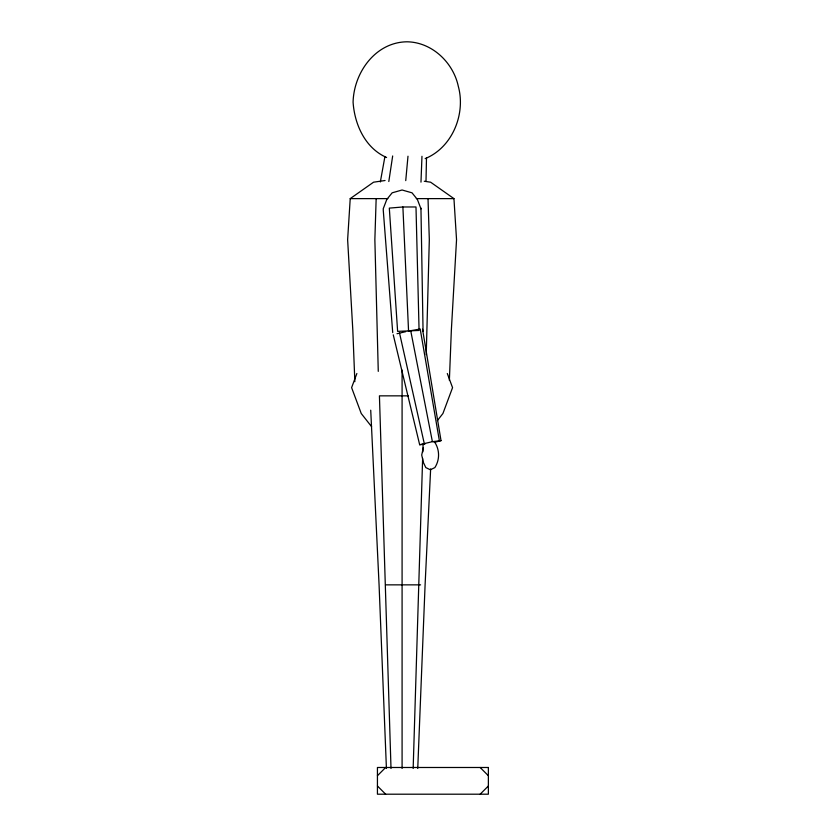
<?xml version="1.0" encoding="UTF-8"?>
<svg xmlns="http://www.w3.org/2000/svg" width="836" height="836" viewBox="0 0 836 836"><rect width="100%" height="100%" fill="white"/><g stroke="black" fill="none" stroke-linecap="round" stroke-linejoin="round"><path stroke-width="1.25" d="M426.235 354.6L429.317 239.713L428.022 198.623M426.005 181.349L426.485 158.056M413.162 768.451L422.629 458.421M376.158 198.623L374.862 239.713L378.269 371.362M422.849 451.9L423.12 444.083M420.978 182.143L421.971 156.301M449.371 380.38L451.356 330.105L456.54 239.713L453.948 198.623L430.613 182.196L424.228 181.255M417.749 768.451L425.096 584.855L430.644 468.85M385.062 180.513L373.556 182.196L350.221 198.623L347.63 239.713L352.813 330.105L354.851 381.676M405.742 180.618L407.989 156.207M388.813 181.516L392.669 155.966M380.328 181.966L384.936 156.489M423.361 447.605L421.71 455.003L423.361 462.402L425.806 467.585L430.341 469.79L434.877 467.585C439.788 459.873 439.788 450.134 434.877 442.422M356.867 373.514L351.611 387.632L361.246 413.517L371.581 426.632M383.181 208.895L386.796 199.449L392.147 192.823L402.085 190.002L412.023 192.823L417.373 199.449L420.989 208.895M437.364 420.581L442.923 413.517L452.558 387.632L447.302 373.514M377.433 775.714L385.647 767.49M480.157 794.2L488.37 785.986M425.158 158.621C452.37 147.523 465.913 113.968 458.306 86.327C453.248 62.512 432.013 42.155 407.017 41.8C375.458 42.134 353.816 72.617 353.085 102.201C354.579 124.533 365.196 148.139 386.608 157.502M397.016 333.71L405.732 331.662M393.254 334.797L419.662 444.721L432.39 441.659L441.021 440.635L422.525 329.196M441.021 440.635L434.124 442.453M408.208 331.129L420.215 329.029L439.339 440.509M424.824 444.271L419.662 444.721M402.889 206.983L389.315 208.112L397.622 331.359L419.076 330.45L415.994 206.973L402.889 206.983L408.532 330.45M350.221 198.623L387.82 198.623M416.349 198.623L453.948 198.623M408.386 395.846L379.429 395.846L391.008 768.451M385.814 584.855L420.602 584.855M480.157 767.49L488.37 775.714M377.433 785.986L385.647 794.2M399.524 332.989L424.239 443.404M410.695 330.596L432.39 441.659M383.222 209.7L392.721 332.644M370.724 410.194L379.074 584.855L386.42 768.451M420.947 208.101L423.068 331.349M402.085 370.066L402.085 395.407M402.085 395.846L402.085 768.451M488.37 767.49L377.433 767.49L377.433 794.2L488.37 794.2L488.37 767.49"/></g></svg>
